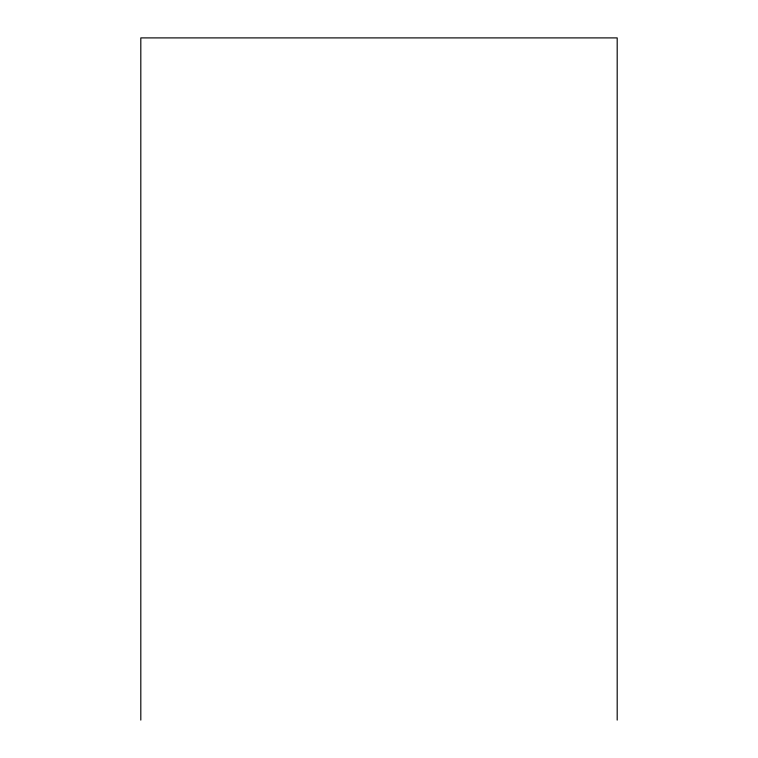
<?xml version="1.0" encoding="UTF-8"?>
<svg xmlns="http://www.w3.org/2000/svg" width="758" height="758" viewBox="0 0 758 758"><rect width="100%" height="100%" fill="white"/><g stroke="black" fill="none" stroke-linecap="round" stroke-linejoin="round"><path stroke-width="1.14" d="M617.192 720.1L617.192 37.9L140.808 37.9L140.808 720.1"/></g></svg>
